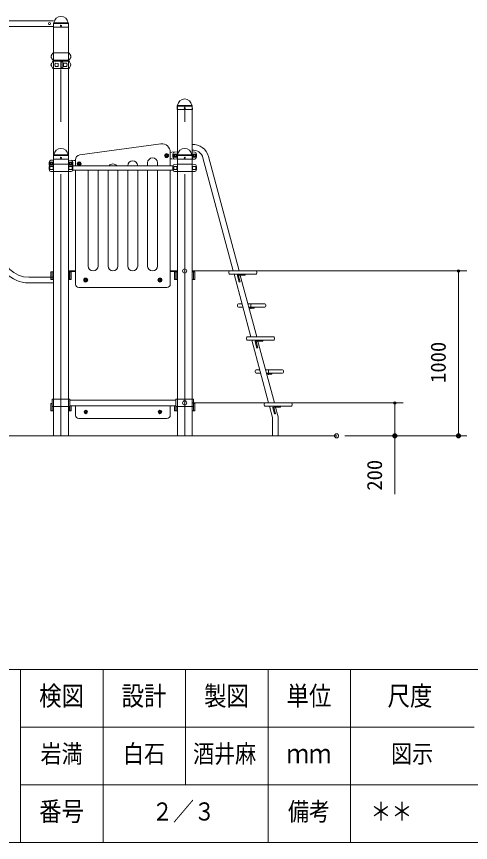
# Model space of a CAD drawing. Units: millimetres on the paper, scale 1:50. Extents: x 0 to 420, y -297 to 594.
# Drawn here: x 159.5 to 214.5, y 15 to 115.2 of the extents above; entities that cross this region are included whole.
import ezdxf
from ezdxf.enums import TextEntityAlignment as Align

# ---------------------------------------------------------------- set-up
doc = ezdxf.new("R2010")
doc.units = ezdxf.units.MM
doc.header["$PDMODE"] = 32
doc.header["$PDSIZE"] = 0.5
for name, pattern in [('USER1', [50.8, 31.75, -6.35, 6.35, -6.35]), ('USER2', [19.05, 12.7, -6.35]), ('USER3', [63.5, 31.75, -6.35, 6.35, -6.35, 6.35, -6.35])]:
    doc.linetypes.add(name, pattern=pattern)
doc.layers.add('0_2', color=7, linetype='Continuous', lineweight=9)
doc.layers.add('LY_4', color=7, linetype='Continuous', lineweight=18)
doc.layers.add('LY_5', color=7, linetype='Continuous')
doc.styles.add('ＭＳ ゴシック', font='')
doc.styles.get('ＭＳ ゴシック').set_extended_font_data('MS Gothic')

# ---------------------------------------------------------------- blocks, each defined once
blk = doc.blocks.new('-000-_DOTSMALL')
at = {"color": 7, "linetype": 'Continuous', "lineweight": 9}
blk.add_circle((0, 0), 0.0625, dxfattribs=at)
blk.add_circle((0, 0), 0.0625, dxfattribs=at)

msp = doc.modelspace()

# ---------------------------------------------------------------- linework, layer by layer
at = {"layer": '0_2'}
for p, q in [((164.002, 114.662), (157.222, 114.662)), ((163.964, 113.912), (163.972, 114.309)), ((163.997, 114.367), (164.019, 114.389)), ((165.789, 114.367), (165.767, 114.389)), ((165.822, 113.912), (165.814, 114.309)), ((164.002, 113.982), (157.526, 113.982)), ((163.974, 113.902), (163.964, 113.912)), ((163.974, 113.902), (165.812, 113.902)), ((164.002, 64.322), (164.002, 113.902)), ((165.784, 64.322), (165.784, 113.902)), ((165.822, 113.912), (165.812, 113.902)), ((163.758, 109.522), (163.753, 109.522)), ((163.971, 109.772), (164.823, 109.772)), ((164.569, 109.506), (164.228, 109.523)), ((164.569, 109.506), (164.569, 109.139)), ((164.863, 109.732), (164.863, 108.912)), ((164.923, 109.732), (164.923, 108.912)), ((164.944, 109.672), (165.07, 109.666)), ((165.813, 109.772), (164.963, 109.772)), ((165.108, 109.019), (165.108, 109.626)), ((165.216, 109.511), (165.558, 109.528)), ((165.216, 109.134), (165.216, 109.511)), ((163.758, 109.122), (163.753, 109.122)), ((163.973, 108.872), (164.823, 108.872)), ((164.569, 109.139), (164.228, 109.121)), ((164.944, 108.972), (165.07, 108.979)), ((165.815, 108.872), (164.963, 108.872)), ((165.216, 109.134), (165.558, 109.116)), ((178.964, 103.912), (178.972, 104.309)), ((178.997, 104.367), (179.019, 104.389)), ((179.002, 64.322), (179.002, 104.322)), ((180.789, 104.367), (180.767, 104.389)), ((180.784, 64.322), (180.784, 104.322)), ((180.822, 103.912), (180.814, 104.309)), ((178.974, 103.902), (178.964, 103.912)), ((178.974, 103.902), (180.812, 103.902)), ((180.822, 103.912), (180.812, 103.902)), ((167.162, 98.39), (177.008, 99.733)), ((163.964, 97.912), (163.972, 98.309)), ((163.997, 98.367), (164.019, 98.389)), ((165.789, 98.367), (165.767, 98.389)), ((165.822, 97.912), (165.814, 98.309)), ((177.693, 98.415), (177.613, 98.368)), ((177.613, 98.368), (177.613, 98.276)), ((177.693, 98.23), (177.613, 98.276)), ((177.773, 98.368), (177.693, 98.415)), ((177.773, 98.276), (177.693, 98.23)), ((177.773, 98.368), (177.773, 98.276)), ((178.143, 97.094), (178.143, 98.743)), ((178.343, 98.717), (178.143, 98.702)), ((178.973, 98.772), (178.343, 98.717)), ((178.964, 97.912), (178.972, 98.309)), ((178.997, 98.367), (179.019, 98.389)), ((180.789, 98.367), (180.767, 98.389)), ((180.813, 98.772), (181.129, 98.745)), ((180.822, 97.912), (180.814, 98.309)), ((186.492, 84.322), (182.767, 98.224)), ((163.973, 97.772), (163.657, 97.745)), ((163.973, 97.272), (163.657, 97.245)), ((163.974, 97.902), (163.964, 97.912)), ((163.973, 97.272), (165.813, 97.272)), ((163.974, 97.902), (165.812, 97.902)), ((165.822, 97.912), (165.812, 97.902)), ((165.813, 97.772), (166.443, 97.717)), ((165.813, 97.272), (166.129, 97.245)), ((166.443, 97.717), (166.643, 97.702)), ((166.643, 97.094), (166.643, 97.796)), ((167.093, 97.415), (167.013, 97.368)), ((167.013, 97.368), (167.013, 97.276)), ((167.093, 97.23), (167.013, 97.276)), ((167.173, 97.368), (167.093, 97.415)), ((167.173, 97.276), (167.093, 97.23)), ((167.173, 97.368), (167.173, 97.276)), ((175.393, 97.434), (175.393, 97.094)), ((176.593, 97.094), (176.593, 97.434)), ((178.343, 97.927), (178.143, 97.942)), ((178.973, 97.872), (178.343, 97.927)), ((178.973, 97.272), (178.657, 97.245)), ((178.974, 97.902), (178.964, 97.912)), ((178.973, 97.272), (180.813, 97.272)), ((178.974, 97.902), (180.812, 97.902)), ((180.822, 97.912), (180.812, 97.902)), ((180.813, 97.872), (181.129, 97.9)), ((180.813, 97.272), (181.129, 97.245)), ((185.788, 84.322), (182.11, 98.048)), ((163.973, 96.372), (163.657, 96.4)), ((163.973, 96.372), (165.813, 96.372)), ((165.813, 96.372), (166.129, 96.4)), ((166.305, 97.094), (178.481, 97.094)), ((166.305, 96.55), (178.481, 96.55)), ((166.643, 82.722), (166.643, 96.55)), ((168.193, 84.922), (168.193, 96.333)), ((169.393, 84.922), (169.393, 96.333)), ((170.593, 84.922), (170.593, 96.55)), ((171.793, 84.922), (171.793, 96.55)), ((172.993, 96.55), (172.993, 84.922)), ((174.193, 84.922), (174.193, 96.55)), ((175.393, 96.55), (175.393, 84.922)), ((176.593, 84.922), (176.593, 96.55)), ((178.143, 82.722), (178.143, 96.55)), ((178.973, 96.372), (178.657, 96.4)), ((178.973, 96.372), (180.813, 96.372)), ((180.813, 96.372), (181.129, 96.4)), ((163.657, 84.202), (163.657, 83.302)), ((164.002, 84.202), (163.657, 84.202)), ((163.823, 84.202), (163.823, 83.302)), ((165.784, 84.322), (166.643, 84.322)), ((165.784, 84.276), (166.643, 84.276)), ((166.129, 84.202), (165.784, 84.202)), ((165.915, 84.202), (165.915, 83.302)), ((165.974, 84.202), (165.974, 83.302)), ((166.129, 84.202), (166.129, 83.302)), ((179.002, 84.322), (178.143, 84.322)), ((179.002, 84.276), (178.143, 84.276)), ((178.657, 84.202), (178.657, 83.302)), ((178.657, 84.202), (179.002, 84.202)), ((178.812, 84.202), (178.812, 83.302)), ((178.871, 84.202), (178.871, 83.302)), ((180.784, 84.202), (181.129, 84.202)), ((180.963, 84.202), (180.963, 83.302)), ((181.129, 84.202), (181.129, 83.302)), ((185.241, 84.042), (185.241, 84.222)), ((185.341, 84.322), (188.541, 84.322)), ((188.641, 84.042), (188.641, 84.222)), ((164.002, 83.562), (160.993, 83.562)), ((164.002, 83.302), (163.657, 83.302)), ((166.129, 83.302), (165.784, 83.302)), ((167.813, 83.268), (167.893, 83.315)), ((167.813, 83.268), (167.813, 83.176)), ((167.813, 83.176), (167.893, 83.13)), ((167.893, 83.315), (167.973, 83.268)), ((167.893, 83.13), (167.973, 83.176)), ((167.973, 83.268), (167.973, 83.176)), ((176.813, 83.268), (176.893, 83.315)), ((176.813, 83.268), (176.813, 83.176)), ((176.813, 83.176), (176.893, 83.13)), ((176.893, 83.315), (176.973, 83.268)), ((176.893, 83.13), (176.973, 83.176)), ((176.973, 83.268), (176.973, 83.176)), ((178.657, 83.302), (179.002, 83.302)), ((180.784, 83.302), (181.129, 83.302)), ((185.341, 83.942), (188.541, 83.942)), ((187.931, 76.322), (185.89, 83.942)), ((186.499, 82.976), (186.302, 83.716)), ((186.615, 83.007), (186.418, 83.747)), ((186.476, 83.822), (187.241, 83.822)), ((188.635, 76.322), (186.594, 83.942)), ((187.241, 83.942), (187.241, 83.822)), ((164.002, 82.882), (160.993, 82.882)), ((177.743, 82.322), (167.043, 82.322)), ((186.499, 82.976), (186.615, 83.007)), ((186.313, 80.042), (186.313, 80.222)), ((186.413, 80.322), (186.86, 80.322)), ((187.564, 80.322), (189.613, 80.322)), ((189.713, 80.042), (189.713, 80.222)), ((186.413, 79.942), (186.961, 79.942)), ((187.665, 79.942), (189.613, 79.942)), ((187.697, 79.822), (188.313, 79.822)), ((188.313, 79.942), (188.313, 79.822)), ((187.385, 76.042), (187.385, 76.222)), ((187.485, 76.322), (190.685, 76.322)), ((190.785, 76.042), (190.785, 76.222)), ((187.485, 75.942), (190.685, 75.942)), ((190.075, 68.322), (188.033, 75.942)), ((188.643, 74.976), (188.445, 75.716)), ((188.759, 75.007), (188.561, 75.747)), ((188.619, 75.822), (189.385, 75.822)), ((190.779, 68.322), (188.737, 75.942)), ((189.385, 75.942), (189.385, 75.822)), ((188.643, 74.976), (188.759, 75.007)), ((188.457, 72.042), (188.457, 72.222)), ((188.557, 72.322), (189.003, 72.322)), ((189.707, 72.322), (191.757, 72.322)), ((191.857, 72.042), (191.857, 72.222)), ((188.557, 71.942), (189.105, 71.942)), ((189.809, 71.942), (191.757, 71.942)), ((189.841, 71.822), (190.457, 71.822)), ((190.457, 71.942), (190.457, 71.822)), ((163.823, 68.258), (163.657, 68.258)), ((163.657, 68.258), (163.657, 67.358)), ((163.823, 68.772), (163.823, 67.358)), ((163.823, 68.772), (165.963, 68.772)), ((165.963, 68.772), (165.963, 67.872)), ((165.963, 68.662), (178.823, 68.662)), ((178.823, 68.772), (178.823, 67.872)), ((180.963, 68.772), (178.823, 68.772)), ((180.963, 68.772), (180.963, 67.358)), ((180.963, 68.258), (181.129, 68.258)), ((181.129, 68.258), (181.129, 67.358)), ((189.528, 68.042), (189.528, 68.222)), ((189.628, 68.322), (192.828, 68.322)), ((192.928, 68.042), (192.928, 68.222)), ((164.002, 67.358), (163.657, 67.358)), ((163.823, 67.872), (165.963, 67.872)), ((166.129, 67.358), (165.784, 67.358)), ((165.915, 67.872), (165.915, 67.358)), ((165.963, 67.982), (178.823, 67.982)), ((165.974, 67.982), (165.974, 67.358)), ((166.129, 67.982), (166.129, 67.358)), ((166.643, 67.982), (166.643, 66.822)), ((167.813, 67.268), (167.893, 67.315)), ((167.813, 67.268), (167.813, 67.176)), ((167.813, 67.176), (167.893, 67.13)), ((167.893, 67.315), (167.973, 67.268)), ((167.893, 67.13), (167.973, 67.176)), ((167.973, 67.268), (167.973, 67.176)), ((176.813, 67.268), (176.893, 67.315)), ((176.813, 67.268), (176.813, 67.176)), ((176.813, 67.176), (176.893, 67.13)), ((176.893, 67.315), (176.973, 67.268)), ((176.893, 67.13), (176.973, 67.176)), ((176.973, 67.268), (176.973, 67.176)), ((178.143, 67.982), (178.143, 66.822)), ((178.657, 67.982), (178.657, 67.358)), ((178.657, 67.358), (179.002, 67.358)), ((178.812, 67.872), (178.812, 67.358)), ((180.963, 67.872), (178.823, 67.872)), ((178.871, 67.872), (178.871, 67.358)), ((180.784, 67.358), (181.129, 67.358)), ((189.628, 67.942), (192.828, 67.942)), ((190.553, 66.539), (190.177, 67.942)), ((190.786, 66.976), (190.589, 67.716)), ((190.902, 67.007), (190.705, 67.747)), ((190.763, 67.822), (191.528, 67.822)), ((191.233, 66.628), (190.881, 67.942)), ((191.528, 67.942), (191.528, 67.822)), ((167.043, 66.422), (172.393, 66.422)), ((172.393, 66.422), (177.743, 66.422)), ((190.553, 64.322), (190.553, 66.539)), ((190.786, 66.976), (190.902, 67.007)), ((191.233, 64.322), (191.233, 66.628)), ((79.733, 64.322), (198.309, 64.322))]:
    msp.add_line(p, q, dxfattribs=at)
at = {"layer": '0_2', "lineweight": 18}
for p, q in [((164, 114.332), (165.786, 114.332)), ((164.036, 114.402), (165.747, 114.402)), ((179, 104.332), (180.786, 104.332)), ((179.036, 104.402), (180.747, 104.402)), ((164, 98.332), (165.786, 98.332)), ((164.036, 98.402), (165.747, 98.402)), ((178.928, 98.507), (178.558, 98.507)), ((178.558, 98.137), (178.558, 98.507)), ((179, 98.332), (180.786, 98.332)), ((179.036, 98.402), (180.747, 98.402)), ((180.858, 98.507), (181.228, 98.507)), ((181.228, 98.137), (181.228, 98.507)), ((163.558, 97.137), (163.558, 97.507)), ((163.928, 97.507), (163.558, 97.507)), ((165.858, 97.507), (166.228, 97.507)), ((166.228, 97.137), (166.228, 97.507)), ((178.928, 98.137), (178.558, 98.137)), ((180.858, 98.137), (181.228, 98.137)), ((163.928, 97.137), (163.558, 97.137)), ((163.928, 97.007), (163.558, 97.007)), ((163.558, 96.637), (163.558, 97.007)), ((163.928, 96.637), (163.558, 96.637)), ((165.858, 97.137), (166.228, 97.137)), ((165.858, 97.007), (166.228, 97.007)), ((165.858, 96.637), (166.228, 96.637)), ((166.228, 96.637), (166.228, 97.007)), ((178.558, 96.637), (178.558, 97.007)), ((178.928, 97.007), (178.558, 97.007)), ((178.928, 96.637), (178.558, 96.637)), ((180.858, 97.007), (181.228, 97.007)), ((180.858, 96.637), (181.228, 96.637)), ((181.228, 96.637), (181.228, 97.007)), ((180.893, 84.322), (214.097, 84.322)), ((213.097, 84.322), (213.097, 64.322)), ((180.893, 68.322), (206.376, 68.322)), ((205.376, 68.322), (205.376, 64.322)), ((199.309, 64.322), (206.376, 64.322)), ((199.309, 64.322), (214.097, 64.322)), ((205.376, 64.322), (205.376, 57.256))]:
    msp.add_line(p, q, dxfattribs=at)
at = {"layer": '0_2', "linetype": 'USER1', "lineweight": 18}
for p, q in [((164.893, 64.322), (164.893, 114.322)), ((179.893, 64.322), (179.893, 104.322)), ((187.913, 80.39), (187.913, 79.712)), ((190.057, 72.39), (190.057, 71.712))]:
    msp.add_line(p, q, dxfattribs=at)
at = {"layer": '0_2', "linetype": 'USER3', "lineweight": 18}
for p, q in [((165.815, 110.772), (163.973, 110.772)), ((165.813, 109.872), (163.971, 109.872))]:
    msp.add_line(p, q, dxfattribs=at)
at = {"layer": '0_2'}
for centre, radius in [((163.493, 114.322), 0.12), ((164.893, 114.062), 0.06), ((179.893, 104.062), 0.06), ((177.693, 98.322), 0.21), ((164.893, 98.062), 0.06), ((167.093, 97.322), 0.21), ((179.893, 98.062), 0.06), ((167.893, 83.222), 0.21), ((176.893, 83.222), 0.21), ((167.893, 67.222), 0.21), ((176.893, 67.222), 0.21)]:
    msp.add_circle(centre, radius, dxfattribs=at)
at = {"layer": '0_2', "lineweight": 18}
for centre, radius in [((177.693, 98.322), 0.24), ((177.693, 98.322), 0.11), ((178.743, 98.322), 0.185), ((178.743, 98.322), 0.1), ((181.043, 98.322), 0.185), ((181.043, 98.322), 0.1), ((163.743, 97.322), 0.185), ((163.743, 97.322), 0.1), ((166.043, 97.322), 0.185), ((166.043, 97.322), 0.1), ((167.093, 97.322), 0.11), ((167.893, 83.222), 0.24), ((167.893, 83.222), 0.11), ((176.893, 83.222), 0.24), ((176.893, 83.222), 0.11), ((167.893, 67.222), 0.11), ((176.893, 67.222), 0.11)]:
    msp.add_circle(centre, radius, dxfattribs=at)
at = {"layer": '0_2', "linetype": 'USER2', "lineweight": 18}
for centre in [(177.693, 98.322), (167.093, 97.322), (167.893, 83.222), (176.893, 83.222), (167.893, 67.222), (176.893, 67.222)]:
    msp.add_circle(centre, 0.125, dxfattribs=at)
at = {"layer": '0_2'}
for centre, radius, start, end in [((164.056, 114.307), 0.084, 135, 178.99605), ((163.979, 114.428), 0.056, 315, 353.3676), ((164.893, 114.322), 0.864, 90, 173.3676), ((164.893, 114.322), 0.864, 6.6324, 90), ((165.807, 114.428), 0.056, 186.6324, 225), ((165.73, 114.307), 0.084, 1.00395, 45), ((163.993, 109.322), 0.32, 143.1301, 216.8699), ((163.993, 109.322), 0.3, 154.44159, 205.55841), ((164.985, 108.848), 1.4, 140.22094, 154.44159), ((163.753, 109.502), 0.02, 90, 143.1301), ((163.971, 109.692), 0.08, 90, 140.22094), ((164.424, 109.322), 0.278, 154.69944, 205.30056), ((165.439, 108.843), 1.4, 151.38495, 154.69944), ((165.439, 109.802), 1.4, 205.30056, 208.61505), ((164.227, 109.504), 0.02, 87, 151.38495), ((164.823, 109.732), 0.04, 0, 90), ((164.963, 109.732), 0.04, 90, 180), ((164.943, 109.652), 0.02, 87, 180), ((165.068, 109.626), 0.04, 1.08415, 87), ((165.559, 109.509), 0.02, 28.61505, 93), ((164.347, 108.848), 1.4, 25.55841, 28.61505), ((165.34, 109.322), 0.3, 334.44159, 25.55841), ((165.815, 109.692), 0.08, 39.77906, 90), ((164.801, 108.848), 1.4, 25.55841, 39.77906), ((165.793, 109.322), 0.3, 334.44159, 25.55841), ((164.985, 109.797), 1.4, 205.55841, 219.77906), ((163.753, 109.142), 0.02, 216.8699, 270), ((163.971, 108.952), 0.08, 219.77906, 270), ((164.227, 109.141), 0.02, 208.61505, 273), ((164.823, 108.912), 0.04, 270, 0), ((164.943, 108.992), 0.02, 180, 273), ((164.963, 108.912), 0.04, 180, 270), ((165.068, 109.019), 0.04, 273, 358.91585), ((165.559, 109.136), 0.02, 267, 331.38495), ((164.347, 109.797), 1.4, 331.38495, 334.44159), ((165.815, 108.952), 0.08, 270, 320.22094), ((164.801, 109.797), 1.4, 320.22094, 334.44159), ((179.056, 104.307), 0.084, 135, 178.99605), ((178.979, 104.428), 0.056, 315, 353.3676), ((179.893, 104.322), 0.864, 90, 173.3676), ((179.893, 104.322), 0.864, 6.6324, 90), ((180.807, 104.428), 0.056, 186.6324, 225), ((180.73, 104.307), 0.084, 1.00395, 45), ((164.893, 98.322), 0.864, 90, 173.3676), ((164.893, 98.322), 0.864, 6.6324, 90), ((177.143, 98.743), 1, 0, 97.46846), ((179.893, 98.322), 0.864, 90, 173.3676), ((179.893, 98.322), 0.864, 6.6324, 90), ((180.893, 97.722), 1.94, 15, 93.22089), ((164.056, 98.307), 0.084, 135, 178.99605), ((163.979, 98.428), 0.056, 315, 353.3676), ((165.807, 98.428), 0.056, 186.6324, 225), ((165.73, 98.307), 0.084, 1.00395, 45), ((167.243, 97.796), 0.6, 97.46846, 180), ((179.443, 98.322), 1, 163.80375, 196.19625), ((178.675, 98.545), 0.2, 95, 163.80375), ((179.056, 98.307), 0.084, 135, 178.99605), ((178.979, 98.428), 0.056, 315, 353.3676), ((180.807, 98.428), 0.056, 186.6324, 225), ((180.893, 97.722), 1.26, 15, 94.96274), ((180.73, 98.307), 0.084, 1.00395, 45), ((181.111, 98.545), 0.2, 16.19625, 85), ((180.343, 98.322), 1, 343.80375, 16.19625), ((164.443, 97.322), 1, 163.80375, 196.19625), ((163.675, 97.545), 0.2, 95, 163.80375), ((163.675, 97.045), 0.2, 95, 163.80375), ((166.111, 97.545), 0.2, 16.19625, 85), ((166.111, 97.045), 0.2, 16.19625, 85), ((165.343, 97.322), 1, 343.80375, 16.19625), ((171.193, 96.7), 0.6, 41.09081, 138.90919), ((173.593, 97.067), 0.6, 2.60727, 177.39273), ((175.993, 97.434), 0.6, 0, 180), ((178.675, 98.099), 0.2, 196.19625, 265), ((178.675, 97.045), 0.2, 95, 163.80375), ((181.111, 98.099), 0.2, 275, 343.80375), ((181.111, 97.045), 0.2, 16.19625, 85), ((164.443, 96.822), 1, 163.80375, 196.19625), ((163.675, 96.599), 0.2, 196.19625, 265), ((166.111, 96.599), 0.2, 275, 343.80375), ((165.343, 96.822), 1, 343.80375, 16.19625), ((168.793, 96.333), 0.6, 158.75526, 180), ((168.793, 96.333), 0.6, 0, 21.24474), ((179.443, 96.822), 1, 163.80375, 196.19625), ((178.675, 96.599), 0.2, 196.19625, 265), ((181.111, 96.599), 0.2, 275, 343.80375), ((180.343, 96.822), 1, 343.80375, 16.19625), ((160.993, 86.822), 3.94, 180, 270), ((160.993, 86.822), 3.26, 180, 270), ((168.793, 84.922), 0.6, 180, 0), ((171.193, 84.922), 0.6, 180, 0), ((173.593, 84.922), 0.6, 180, 0), ((175.993, 84.922), 0.6, 180, 0), ((185.341, 84.222), 0.1, 90, 180), ((188.541, 84.222), 0.1, 0, 90), ((185.341, 84.042), 0.1, 180, 270), ((186.476, 83.762), 0.18, 90, 194.93968), ((186.476, 83.762), 0.06, 90, 194.93968), ((188.541, 84.042), 0.1, 270, 0), ((167.043, 82.722), 0.4, 180, 270), ((177.743, 82.722), 0.4, 270, 0), ((186.413, 80.222), 0.1, 90, 180), ((189.613, 80.222), 0.1, 0, 90), ((186.413, 80.042), 0.1, 180, 270), ((189.613, 80.042), 0.1, 270, 0), ((187.485, 76.222), 0.1, 90, 180), ((190.685, 76.222), 0.1, 0, 90), ((187.485, 76.042), 0.1, 180, 270), ((188.619, 75.762), 0.18, 90, 194.93968), ((188.619, 75.762), 0.06, 90, 194.93968), ((190.685, 76.042), 0.1, 270, 0), ((188.557, 72.222), 0.1, 90, 180), ((191.757, 72.222), 0.1, 0, 90), ((188.557, 72.042), 0.1, 180, 270), ((191.757, 72.042), 0.1, 270, 0), ((189.628, 68.222), 0.1, 90, 180), ((192.828, 68.222), 0.1, 0, 90), ((189.628, 68.042), 0.1, 180, 270), ((190.763, 67.762), 0.18, 90, 194.93968), ((190.763, 67.762), 0.06, 90, 194.93968), ((192.828, 68.042), 0.1, 270, 0), ((167.043, 66.822), 0.4, 180, 270), ((177.743, 66.822), 0.4, 270, 0)]:
    msp.add_arc(centre, radius, start, end, dxfattribs=at)
at = {"layer": '0_2', "linetype": 'USER3', "lineweight": 18}
for centre, radius, start, end in [((163.993, 110.322), 0.3, 154.44159, 205.55841), ((164.985, 109.848), 1.4, 140.22094, 154.44159), ((163.971, 110.692), 0.08, 90, 140.22094), ((165.815, 110.692), 0.08, 39.77906, 90), ((164.801, 109.848), 1.4, 25.55841, 39.77906), ((165.793, 110.322), 0.3, 334.44159, 25.55841), ((164.985, 110.797), 1.4, 205.55841, 219.77906), ((163.971, 109.952), 0.08, 219.77906, 270), ((165.815, 109.952), 0.08, 270, 320.22094), ((164.801, 110.797), 1.4, 320.22094, 334.44159)]:
    msp.add_arc(centre, radius, start, end, dxfattribs=at)
at = {"layer": '0_2', "lineweight": 18}
for centre, radius, start, end in [((176.368, 98.322), 2.567, 355.87048, 4.12952), ((183.418, 98.322), 2.567, 175.87048, 184.12952), ((161.368, 97.322), 2.567, 355.87048, 4.12952), ((168.418, 97.322), 2.567, 175.87048, 184.12952), ((167.093, 97.322), 0.24, 288.19487, 251.80513), ((161.368, 96.822), 2.567, 355.87048, 4.12952), ((168.418, 96.822), 2.567, 175.87048, 184.12952), ((176.368, 96.822), 2.567, 355.87048, 4.12952), ((183.418, 96.822), 2.567, 175.87048, 184.12952)]:
    msp.add_arc(centre, radius, start, end, dxfattribs=at)
at = {"layer": '0_2'}
for p in [(179.893, 84.322), (179.893, 68.322), (198.309, 64.322), (198.309, 64.322), (205.376, 64.322), (213.097, 64.322)]:
    msp.add_point(p, dxfattribs=at)
at = {"layer": 'LY_4', "lineweight": 9}
for p, q in [((17.5, 36), (402.5, 36)), ((160, 36), (160, 15)), ((170, 36), (170, 22)), ((180, 36), (180, 22)), ((190, 36), (190, 15)), ((200, 36), (200, 22)), ((160, 22), (402.5, 22)), ((200, 22), (200, 15)), ((17.5, 15), (402.5, 15))]:
    msp.add_line(p, q, dxfattribs=at)
at = {"layer": 'LY_4'}
for p, q in [((160, 29), (215, 29)), ((170, 22), (170, 15))]:
    msp.add_line(p, q, dxfattribs=at)

# ---------------------------------------------------------------- block references
at = {"layer": '0_2', "xscale": 2.32, "yscale": 2.32}
for p, rotation in [((213.097, 84.322), 90), ((205.376, 68.322), 90), ((205.376, 64.322), 270), ((213.097, 64.322), 270)]:
    msp.add_blockref('-000-_DOTSMALL', p, dxfattribs=dict(at, rotation=rotation))

# ---------------------------------------------------------------- texts
at = {"layer": '0_2', "style": 'ＭＳ ゴシック'}
for s, p in [('1000', (212.097, 70.743)), ('200', (204.376, 57.672))]:
    msp.add_text(s, height=1.833, rotation=90, dxfattribs=at).set_placement(p, align=Align.BOTTOM_LEFT)
at = {"layer": '0_2', "style": 'ＭＳ ゴシック', "width": 0.85}
for s, p in [('岩満', (162.417, 24)), ('白石', (172.417, 24)), ('酒井麻', (180.917, 24)), ('＊＊', (202.417, 17))]:
    msp.add_text(s, height=2.199, dxfattribs=at).set_placement(p, align=Align.BOTTOM_LEFT)
at = {"layer": 'LY_4', "style": 'ＭＳ ゴシック', "width": 0.85}
for s, height, p in [('検図', 2.346, (162.244, 30.9)), ('設計', 2.346, (172.244, 30.9)), ('製図', 2.346, (182.244, 30.9)), ('単位', 2.346, (192.244, 30.9)), ('尺度', 2.346, (204.494, 30.9)), ('ｍｍ', 2.346, (192.244, 23.9)), ('番号', 2.346, (162.244, 16.9)), ('備考', 2.199, (192.417, 17))]:
    msp.add_text(s, height=height, dxfattribs=at).set_placement(p, align=Align.BOTTOM_LEFT)
at = {"layer": 'LY_5', "style": 'ＭＳ ゴシック', "width": 0.85}
for s, p in [('図示', (204.917, 24)), ('２／３', (175.917, 17))]:
    msp.add_text(s, height=2.199, dxfattribs=at).set_placement(p, align=Align.BOTTOM_LEFT)

doc.saveas('drawing.dxf')
